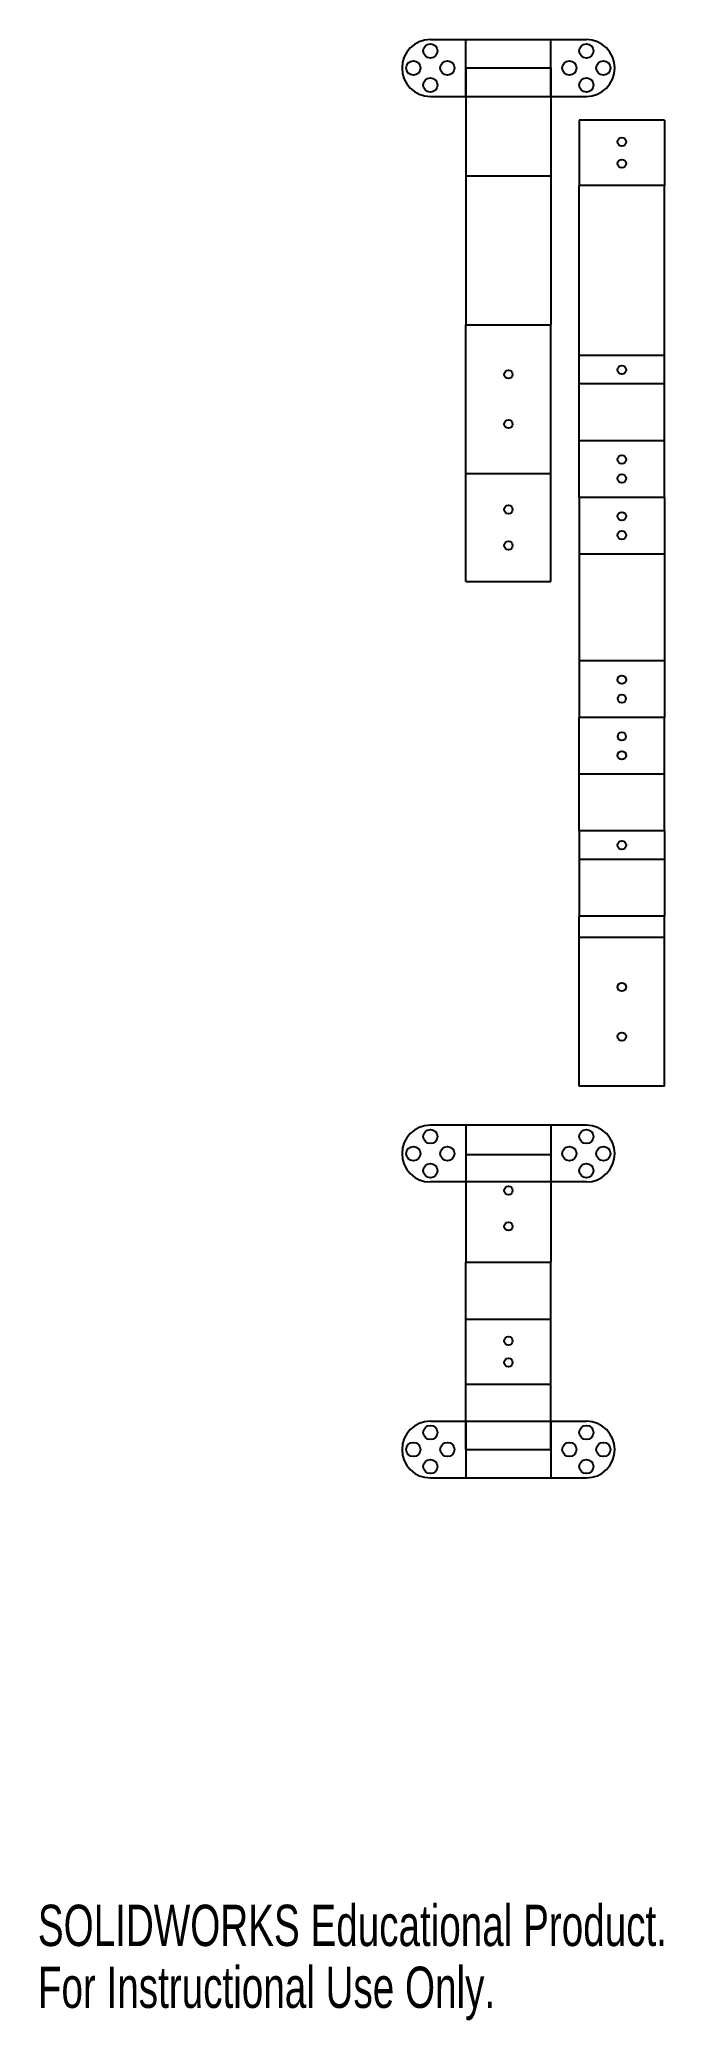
# Model space of a CAD drawing. Header units: millimetres. Extents: x 1 to 221, y 0 to 698.
import ezdxf

# ---------------------------------------------------------------- set-up
doc = ezdxf.new("R2010")
doc.units = ezdxf.units.MM
doc.styles.add('SLDTEXTSTYLE0', font='TXT', dxfattribs={"width": 0.7})

msp = doc.modelspace()

# ---------------------------------------------------------------- linework, layer by layer
at = {"color": 7, "linetype": 'Continuous', "lineweight": 25}
for p, q in [((138.37, 698.03), (150.87, 698.03)), ((150.87, 678.03), (150.87, 698.03)), ((150.87, 698.03), (180.87, 698.03)), ((180.87, 678.03), (180.87, 698.03)), ((180.87, 698.03), (193.37, 698.03)), ((150.87, 688.03), (180.87, 688.03)), ((150.87, 688.03), (150.87, 650.03)), ((180.87, 688.03), (180.87, 650.03)), ((138.37, 678.03), (150.87, 678.03)), ((150.87, 678.03), (180.87, 678.03)), ((180.87, 678.03), (193.37, 678.03)), ((220.87, 669.66), (190.87, 669.66)), ((190.87, 669.66), (190.87, 646.66)), ((220.87, 669.66), (220.87, 646.66)), ((150.87, 650.03), (180.87, 650.03)), ((150.87, 650.03), (150.87, 597.53)), ((180.87, 650.03), (180.87, 597.53)), ((220.87, 646.66), (190.87, 646.66)), ((190.87, 586.66), (190.87, 646.66)), ((220.87, 586.66), (220.87, 646.66)), ((150.87, 597.53), (180.87, 597.53)), ((150.87, 545.03), (150.87, 597.53)), ((180.87, 545.03), (180.87, 597.53)), ((220.87, 586.66), (190.87, 586.66)), ((190.87, 576.66), (190.87, 586.66)), ((220.87, 576.66), (220.87, 586.66)), ((220.87, 576.66), (190.87, 576.66)), ((190.87, 556.66), (190.87, 576.66)), ((220.87, 556.66), (220.87, 576.66)), ((220.87, 556.66), (190.87, 556.66)), ((190.87, 536.66), (190.87, 556.66)), ((220.87, 536.66), (220.87, 556.66)), ((150.87, 507.04), (150.87, 545.03)), ((150.87, 545.03), (180.87, 545.03)), ((180.87, 507.04), (180.87, 545.03)), ((220.87, 536.66), (190.87, 536.66)), ((190.87, 536.66), (190.87, 516.66)), ((220.87, 536.66), (220.87, 516.66)), ((220.87, 516.66), (190.87, 516.66)), ((190.87, 516.66), (190.87, 479.08)), ((220.87, 516.66), (220.87, 479.08)), ((150.87, 507.04), (180.87, 507.04)), ((220.87, 479.08), (190.87, 479.08)), ((190.87, 479.08), (190.87, 459.08)), ((220.87, 479.08), (220.87, 459.08)), ((220.87, 459.08), (190.87, 459.08)), ((190.87, 439.08), (190.87, 459.08)), ((220.87, 439.08), (220.87, 459.08)), ((220.87, 439.08), (190.87, 439.08)), ((190.87, 419.08), (190.87, 439.08)), ((220.87, 419.08), (220.87, 439.08)), ((220.87, 419.08), (190.87, 419.08)), ((190.87, 419.08), (190.87, 409.08)), ((220.87, 419.08), (220.87, 409.08)), ((220.87, 409.08), (190.87, 409.08)), ((190.87, 409.08), (190.87, 389.08)), ((220.87, 409.08), (220.87, 389.08)), ((220.87, 389.08), (190.87, 389.08)), ((190.87, 381.58), (190.87, 389.08)), ((220.87, 381.58), (220.87, 389.08)), ((220.87, 381.58), (190.87, 381.58)), ((190.87, 329.08), (190.87, 381.58)), ((220.87, 329.08), (220.87, 381.58)), ((220.87, 329.08), (190.87, 329.08)), ((150.87, 315.36), (138.37, 315.36)), ((180.87, 315.36), (150.87, 315.36)), ((150.87, 315.36), (150.87, 295.36)), ((180.87, 315.36), (180.87, 295.36)), ((193.37, 315.36), (180.87, 315.36)), ((150.87, 305.04), (180.87, 305.04)), ((150.87, 305.04), (150.87, 267.04)), ((180.87, 305.04), (180.87, 267.04)), ((150.87, 295.36), (138.37, 295.36)), ((180.87, 295.36), (150.87, 295.36)), ((193.37, 295.36), (180.87, 295.36)), ((150.87, 267.04), (180.87, 267.04)), ((150.87, 247.04), (150.87, 267.04)), ((180.87, 247.04), (180.87, 267.04)), ((150.87, 247.04), (180.87, 247.04)), ((150.87, 224.04), (150.87, 247.04)), ((180.87, 224.04), (180.87, 247.04)), ((150.87, 224.04), (180.87, 224.04)), ((150.87, 201.04), (150.87, 224.04)), ((180.87, 201.04), (180.87, 224.04)), ((138.37, 211.04), (150.87, 211.04)), ((150.87, 211.04), (180.87, 211.04)), ((150.87, 211.04), (150.87, 191.04)), ((180.87, 211.04), (180.87, 191.04)), ((180.87, 211.04), (193.37, 211.04)), ((150.87, 201.04), (180.87, 201.04)), ((138.37, 191.04), (150.87, 191.04)), ((150.87, 191.04), (180.87, 191.04)), ((180.87, 191.04), (193.37, 191.04))]:
    msp.add_line(p, q, dxfattribs=at)
for centre, radius in [((138.37, 694.03), 2.5), ((193.37, 694.03), 2.5), ((132.37, 688.03), 2.5), ((138.37, 682.03), 2.5), ((144.37, 688.03), 2.5), ((187.37, 688.03), 2.5), ((193.37, 682.03), 2.5), ((199.37, 688.03), 2.5), ((205.87, 662), 1.5), ((205.87, 654.33), 1.5), ((165.87, 580.03), 1.5), ((205.87, 581.66), 1.5), ((165.87, 562.53), 1.5), ((205.87, 550), 1.5), ((205.87, 543.33), 1.5), ((165.87, 532.37), 1.5), ((205.87, 530), 1.5), ((205.87, 523.33), 1.5), ((165.87, 519.7), 1.5), ((205.87, 472.41), 1.51), ((205.87, 465.74), 1.46), ((205.87, 452.41), 1.46), ((205.87, 445.74), 1.51), ((205.87, 414.08), 1.5), ((205.87, 364.08), 1.5), ((205.87, 346.58), 1.5), ((132.37, 305.36), 2.5), ((138.37, 311.36), 2.5), ((144.37, 305.36), 2.5), ((187.37, 305.36), 2.5), ((193.37, 311.36), 2.5), ((199.37, 305.36), 2.5), ((138.37, 299.36), 2.5), ((193.37, 299.36), 2.5), ((165.87, 292.37), 1.5), ((165.87, 279.71), 1.5), ((165.87, 239.37), 1.5), ((165.87, 231.71), 1.5), ((138.37, 207.04), 2.5), ((193.37, 207.04), 2.5), ((132.37, 201.04), 2.5), ((144.37, 201.04), 2.5), ((187.37, 201.04), 2.5), ((199.37, 201.04), 2.5), ((138.37, 195.04), 2.5), ((193.37, 195.04), 2.5)]:
    msp.add_circle(centre, radius, dxfattribs=at)
for centre, start, end in [((138.37, 688.03), 90, 270), ((193.37, 688.03), 270, 90), ((138.37, 305.36), 90, 270), ((193.37, 305.36), 270, 90), ((138.37, 201.04), 90, 270), ((193.37, 201.04), 270, 90)]:
    msp.add_arc(centre, 10, start, end, dxfattribs=at)

# ---------------------------------------------------------------- texts
at = {"color": 7, "linetype": 'Continuous', "char_height": 14.5493, "attachment_point": 1, "style": 'SLDTEXTSTYLE0'}
for s, insert in [('SOLIDWORKS Educational Product.', (0, 40.58)), ('For Instructional Use Only.', (0, 18.76))]:
    msp.add_mtext(s, dxfattribs=dict(at, insert=insert))

doc.saveas('drawing.dxf')
